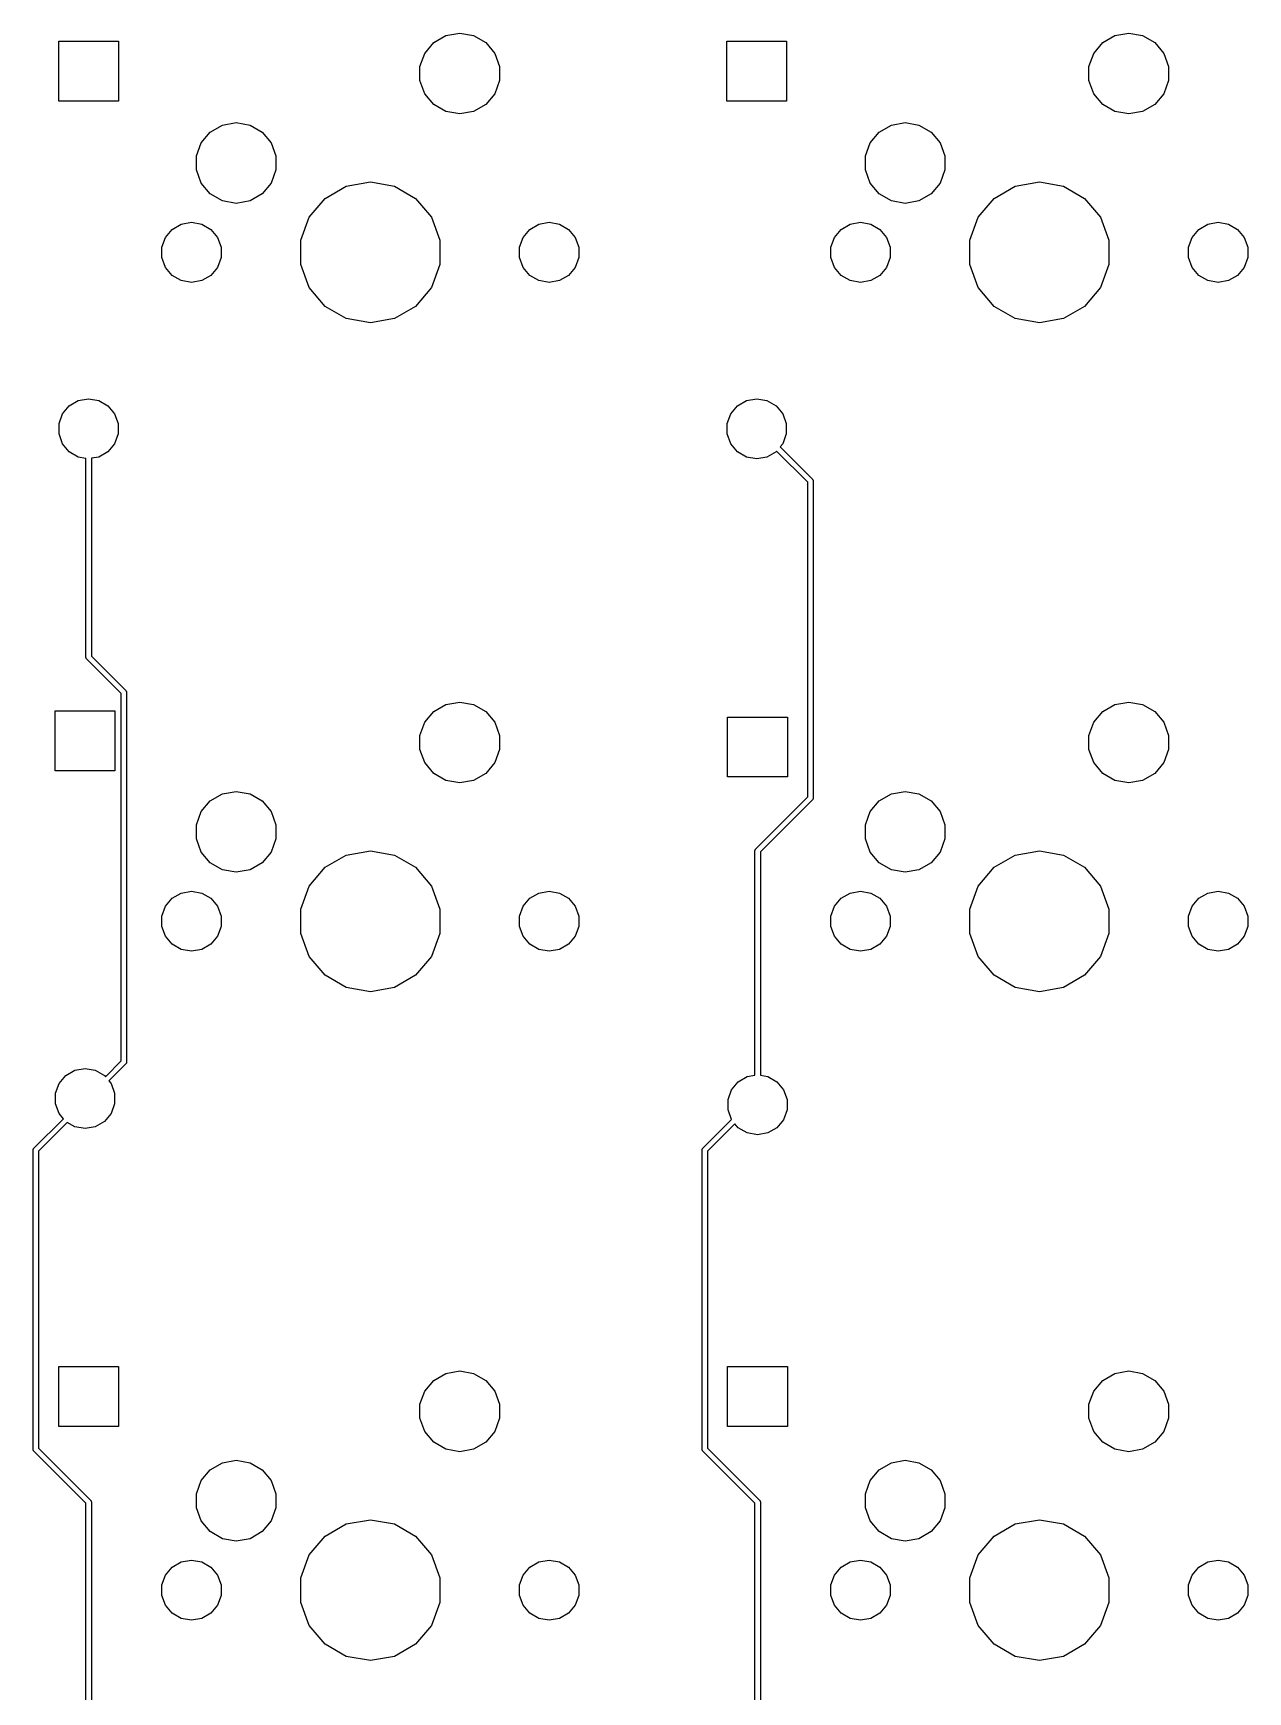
# Model space of a CAD drawing. Extents: x 16 to 275, y -108 to -11.
# Drawn here: x 240.42 to 274.92, y -62.89 to -15.77 of the extents above; entities that cross this region are included whole.
import ezdxf

# ---------------------------------------------------------------- set-up
doc = ezdxf.new("R2010")
doc.units = 0
doc.header["$MEASUREMENT"] = 0
doc.layers.add('BLACK', color=7, linetype='CONTINUOUS')

msp = doc.modelspace()

# ---------------------------------------------------------------- linework, layer by layer
at = {"layer": 'Black'}
for p, q in [((241.148, -17.7002), (241.148, -16.0009)), ((241.148, -16.0009), (242.847, -16.0009)), ((242.847, -16.0009), (242.847, -17.7002)), ((251.802, -16.0411), (252.148, -15.8418)), ((252.148, -15.8418), (252.54, -15.7726)), ((252.54, -15.7726), (252.932, -15.8418)), ((252.932, -15.8418), (253.278, -16.0411)), ((260.123, -17.7002), (260.123, -16.0009)), ((260.123, -16.0009), (261.822, -16.0009)), ((261.822, -16.0009), (261.822, -17.7002)), ((270.802, -16.0411), (271.148, -15.8418)), ((271.148, -15.8418), (271.54, -15.7726)), ((271.54, -15.7726), (271.932, -15.8418)), ((271.932, -15.8418), (272.278, -16.0411)), ((251.41, -16.7208), (251.546, -16.3463)), ((251.546, -16.3463), (251.802, -16.0411)), ((253.278, -16.0411), (253.534, -16.3463)), ((253.534, -16.3463), (253.67, -16.7208)), ((270.41, -16.7208), (270.546, -16.3463)), ((270.546, -16.3463), (270.802, -16.0411)), ((272.278, -16.0411), (272.534, -16.3463)), ((272.534, -16.3463), (272.67, -16.7208)), ((251.41, -17.1192), (251.41, -16.7208)), ((253.67, -16.7208), (253.67, -17.1192)), ((270.41, -17.1192), (270.41, -16.7208)), ((272.67, -16.7208), (272.67, -17.1192)), ((251.546, -17.4937), (251.41, -17.1192)), ((253.67, -17.1192), (253.534, -17.4937)), ((270.546, -17.4937), (270.41, -17.1192)), ((272.67, -17.1192), (272.534, -17.4937)), ((242.847, -17.7002), (241.148, -17.7002)), ((251.802, -17.7989), (251.546, -17.4937)), ((252.148, -17.9982), (251.802, -17.7989)), ((253.278, -17.7989), (252.932, -17.9982)), ((253.534, -17.4937), (253.278, -17.7989)), ((261.822, -17.7002), (260.123, -17.7002)), ((270.802, -17.7989), (270.546, -17.4937)), ((271.148, -17.9982), (270.802, -17.7989)), ((272.278, -17.7989), (271.932, -17.9982)), ((272.534, -17.4937), (272.278, -17.7989)), ((245.798, -18.3818), (246.19, -18.3126)), ((246.19, -18.3126), (246.582, -18.3818)), ((252.54, -18.0674), (252.148, -17.9982)), ((252.932, -17.9982), (252.54, -18.0674)), ((264.798, -18.3818), (265.19, -18.3126)), ((265.19, -18.3126), (265.582, -18.3818)), ((271.54, -18.0674), (271.148, -17.9982)), ((271.932, -17.9982), (271.54, -18.0674)), ((245.196, -18.8863), (245.452, -18.5811)), ((245.452, -18.5811), (245.798, -18.3818)), ((246.582, -18.3818), (246.928, -18.5811)), ((246.928, -18.5811), (247.184, -18.8863)), ((264.196, -18.8863), (264.452, -18.5811)), ((264.452, -18.5811), (264.798, -18.3818)), ((265.582, -18.3818), (265.928, -18.5811)), ((265.928, -18.5811), (266.184, -18.8863)), ((245.06, -19.2608), (245.196, -18.8863)), ((245.06, -19.6592), (245.06, -19.2608)), ((247.184, -18.8863), (247.32, -19.2608)), ((247.32, -19.2608), (247.32, -19.6592)), ((264.06, -19.2608), (264.196, -18.8863)), ((264.06, -19.6592), (264.06, -19.2608)), ((266.184, -18.8863), (266.32, -19.2608)), ((266.32, -19.2608), (266.32, -19.6592)), ((245.196, -20.0337), (245.06, -19.6592)), ((247.32, -19.6592), (247.184, -20.0337)), ((264.196, -20.0337), (264.06, -19.6592)), ((266.32, -19.6592), (266.184, -20.0337)), ((245.452, -20.3389), (245.196, -20.0337)), ((247.184, -20.0337), (246.928, -20.3389)), ((248.713, -20.4667), (249.315, -20.1192)), ((249.315, -20.1192), (250, -19.9985)), ((250, -19.9985), (250.685, -20.1192)), ((250.685, -20.1192), (251.287, -20.4667)), ((264.452, -20.3389), (264.196, -20.0337)), ((266.184, -20.0337), (265.928, -20.3389)), ((267.713, -20.4667), (268.315, -20.1192)), ((268.315, -20.1192), (269, -19.9985)), ((269, -19.9985), (269.685, -20.1192)), ((269.685, -20.1192), (270.287, -20.4667)), ((245.798, -20.5382), (245.452, -20.3389)), ((246.19, -20.6074), (245.798, -20.5382)), ((246.582, -20.5382), (246.19, -20.6074)), ((246.928, -20.3389), (246.582, -20.5382)), ((248.267, -20.9992), (248.713, -20.4667)), ((251.287, -20.4667), (251.733, -20.9992)), ((264.798, -20.5382), (264.452, -20.3389)), ((265.19, -20.6074), (264.798, -20.5382)), ((265.582, -20.5382), (265.19, -20.6074)), ((265.928, -20.3389), (265.582, -20.5382)), ((267.267, -20.9992), (267.713, -20.4667)), ((270.287, -20.4667), (270.733, -20.9992)), ((244.371, -21.3457), (244.628, -21.1974)), ((244.628, -21.1974), (244.92, -21.1458)), ((244.92, -21.1458), (245.212, -21.1974)), ((245.212, -21.1974), (245.469, -21.3457)), ((248.029, -21.6524), (248.267, -20.9992)), ((251.733, -20.9992), (251.971, -21.6524)), ((254.531, -21.3457), (254.788, -21.1974)), ((254.788, -21.1974), (255.08, -21.1458)), ((255.08, -21.1458), (255.372, -21.1974)), ((255.372, -21.1974), (255.629, -21.3457)), ((263.371, -21.3457), (263.628, -21.1974)), ((263.628, -21.1974), (263.92, -21.1458)), ((263.92, -21.1458), (264.212, -21.1974)), ((264.212, -21.1974), (264.469, -21.3457)), ((267.029, -21.6524), (267.267, -20.9992)), ((270.733, -20.9992), (270.971, -21.6524)), ((273.531, -21.3457), (273.788, -21.1974)), ((273.788, -21.1974), (274.08, -21.1458)), ((274.08, -21.1458), (274.372, -21.1974)), ((274.372, -21.1974), (274.629, -21.3457)), ((244.079, -21.8517), (244.18, -21.5729)), ((244.18, -21.5729), (244.371, -21.3457)), ((245.469, -21.3457), (245.66, -21.5729)), ((245.66, -21.5729), (245.761, -21.8517)), ((248.029, -22.3476), (248.029, -21.6524)), ((251.971, -21.6524), (251.971, -22.3476)), ((254.239, -21.8517), (254.34, -21.5729)), ((254.34, -21.5729), (254.531, -21.3457)), ((255.629, -21.3457), (255.82, -21.5729)), ((255.82, -21.5729), (255.921, -21.8517)), ((263.079, -21.8517), (263.18, -21.5729)), ((263.18, -21.5729), (263.371, -21.3457)), ((264.469, -21.3457), (264.66, -21.5729)), ((264.66, -21.5729), (264.761, -21.8517)), ((267.029, -22.3476), (267.029, -21.6524)), ((270.971, -21.6524), (270.971, -22.3476)), ((273.239, -21.8517), (273.34, -21.5729)), ((273.34, -21.5729), (273.531, -21.3457)), ((274.629, -21.3457), (274.82, -21.5729)), ((274.82, -21.5729), (274.921, -21.8517)), ((244.079, -22.1483), (244.079, -21.8517)), ((245.761, -21.8517), (245.761, -22.1483)), ((254.239, -22.1483), (254.239, -21.8517)), ((255.921, -21.8517), (255.921, -22.1483)), ((263.079, -22.1483), (263.079, -21.8517)), ((264.761, -21.8517), (264.761, -22.1483)), ((273.239, -22.1483), (273.239, -21.8517)), ((274.921, -21.8517), (274.921, -22.1483)), ((244.18, -22.4271), (244.079, -22.1483)), ((244.371, -22.6543), (244.18, -22.4271)), ((245.66, -22.4271), (245.469, -22.6543)), ((245.761, -22.1483), (245.66, -22.4271)), ((248.267, -23.0008), (248.029, -22.3476)), ((251.971, -22.3476), (251.733, -23.0008)), ((254.34, -22.4271), (254.239, -22.1483)), ((254.531, -22.6543), (254.34, -22.4271)), ((255.82, -22.4271), (255.629, -22.6543)), ((255.921, -22.1483), (255.82, -22.4271)), ((263.18, -22.4271), (263.079, -22.1483)), ((263.371, -22.6543), (263.18, -22.4271)), ((264.66, -22.4271), (264.469, -22.6543)), ((264.761, -22.1483), (264.66, -22.4271)), ((267.267, -23.0008), (267.029, -22.3476)), ((270.971, -22.3476), (270.733, -23.0008)), ((273.34, -22.4271), (273.239, -22.1483)), ((273.531, -22.6543), (273.34, -22.4271)), ((274.82, -22.4271), (274.629, -22.6543)), ((274.921, -22.1483), (274.82, -22.4271)), ((244.628, -22.8026), (244.371, -22.6543)), ((244.92, -22.8542), (244.628, -22.8026)), ((245.212, -22.8026), (244.92, -22.8542)), ((245.469, -22.6543), (245.212, -22.8026)), ((248.713, -23.5332), (248.267, -23.0008)), ((251.733, -23.0008), (251.287, -23.5332)), ((254.788, -22.8026), (254.531, -22.6543)), ((255.08, -22.8542), (254.788, -22.8026)), ((255.372, -22.8026), (255.08, -22.8542)), ((255.629, -22.6543), (255.372, -22.8026)), ((263.628, -22.8026), (263.371, -22.6543)), ((263.92, -22.8542), (263.628, -22.8026)), ((264.212, -22.8026), (263.92, -22.8542)), ((264.469, -22.6543), (264.212, -22.8026)), ((267.713, -23.5332), (267.267, -23.0008)), ((270.733, -23.0008), (270.287, -23.5332)), ((273.788, -22.8026), (273.531, -22.6543)), ((274.08, -22.8542), (273.788, -22.8026)), ((274.372, -22.8026), (274.08, -22.8542)), ((274.629, -22.6543), (274.372, -22.8026)), ((249.315, -23.8808), (248.713, -23.5332)), ((251.287, -23.5332), (250.685, -23.8808)), ((268.315, -23.8808), (267.713, -23.5332)), ((270.287, -23.5332), (269.685, -23.8808)), ((250, -24.0015), (249.315, -23.8808)), ((250.685, -23.8808), (250, -24.0015)), ((269, -24.0015), (268.315, -23.8808)), ((269.685, -23.8808), (269, -24.0015)), ((241.259, -26.5841), (241.449, -26.3572)), ((241.449, -26.3572), (241.706, -26.2091)), ((241.706, -26.2091), (241.997, -26.1576)), ((241.997, -26.1576), (242.289, -26.2091)), ((242.289, -26.2091), (242.546, -26.3572)), ((242.546, -26.3572), (242.736, -26.5841)), ((260.234, -26.5841), (260.424, -26.3572)), ((260.424, -26.3572), (260.681, -26.2091)), ((260.681, -26.2091), (260.972, -26.1576)), ((260.972, -26.1576), (261.264, -26.2091)), ((261.264, -26.2091), (261.521, -26.3572)), ((261.521, -26.3572), (261.711, -26.5841)), ((241.158, -26.8624), (241.259, -26.5841)), ((242.736, -26.5841), (242.837, -26.8624)), ((260.133, -26.8624), (260.234, -26.5841)), ((261.711, -26.5841), (261.812, -26.8624)), ((241.158, -27.1586), (241.158, -26.8624)), ((241.259, -27.437), (241.158, -27.1586)), ((242.837, -27.1586), (242.736, -27.437)), ((242.837, -26.8624), (242.837, -27.1586)), ((260.133, -27.1586), (260.133, -26.8624)), ((260.234, -27.437), (260.133, -27.1586)), ((261.812, -27.1586), (261.711, -27.437)), ((261.812, -26.8624), (261.812, -27.1586)), ((241.449, -27.6639), (241.259, -27.437)), ((241.706, -27.812), (241.449, -27.6639)), ((242.546, -27.6639), (242.289, -27.812)), ((242.736, -27.437), (242.546, -27.6639)), ((260.424, -27.6639), (260.234, -27.437)), ((260.681, -27.812), (260.424, -27.6639)), ((261.521, -27.6639), (261.264, -27.812)), ((261.537, -27.6446), (261.521, -27.6639)), ((262.424, -28.5316), (261.537, -27.6446)), ((261.711, -27.437), (261.635, -27.5274)), ((261.635, -27.5274), (262.554, -28.4461)), ((241.924, -27.8504), (241.706, -27.812)), ((241.924, -33.5), (241.924, -27.8504)), ((242.289, -27.812), (242.076, -27.8495)), ((242.076, -27.8495), (242.076, -33.4684)), ((260.972, -27.8634), (260.681, -27.812)), ((261.264, -27.812), (260.972, -27.8634)), ((262.424, -37.4684), (262.424, -28.5316)), ((262.554, -28.4461), (262.556, -28.4489)), ((262.556, -28.4489), (262.558, -28.451)), ((262.558, -28.451), (262.563, -28.4596)), ((262.563, -28.4596), (262.569, -28.4678)), ((262.569, -28.4678), (262.57, -28.471)), ((262.57, -28.471), (262.572, -28.4739)), ((262.572, -28.4739), (262.573, -28.4837)), ((262.573, -28.4837), (262.576, -28.4934)), ((262.576, -28.4934), (262.576, -28.4967)), ((262.576, -28.4967), (262.576, -28.5)), ((262.576, -28.5), (262.576, -37.5)), ((241.924, -33.5033), (241.924, -33.5)), ((241.924, -33.5066), (241.924, -33.5033)), ((241.927, -33.5163), (241.924, -33.5066)), ((241.928, -33.5261), (241.927, -33.5163)), ((241.93, -33.529), (241.928, -33.5261)), ((241.931, -33.5322), (241.93, -33.529)), ((241.937, -33.5404), (241.931, -33.5322)), ((241.942, -33.549), (241.937, -33.5404)), ((241.944, -33.5511), (241.942, -33.549)), ((241.946, -33.5539), (241.944, -33.5511)), ((242.924, -34.5316), (241.946, -33.5539)), ((242.076, -33.4684), (243.054, -34.4461)), ((242.924, -44.9684), (242.924, -34.5316)), ((243.054, -34.4461), (243.056, -34.4489)), ((243.056, -34.4489), (243.058, -34.451)), ((243.058, -34.451), (243.063, -34.4596)), ((243.063, -34.4596), (243.069, -34.4678)), ((243.069, -34.4678), (243.07, -34.471)), ((243.07, -34.471), (243.072, -34.4739)), ((243.072, -34.4739), (243.073, -34.4837)), ((243.073, -34.4837), (243.076, -34.4934)), ((243.076, -34.4934), (243.076, -34.4967)), ((243.076, -34.4967), (243.076, -34.5)), ((243.076, -34.5), (243.076, -45)), ((251.802, -35.0411), (252.148, -34.8418)), ((252.148, -34.8418), (252.54, -34.7726)), ((252.54, -34.7726), (252.932, -34.8418)), ((252.932, -34.8418), (253.278, -35.0411)), ((270.802, -35.0411), (271.148, -34.8418)), ((271.148, -34.8418), (271.54, -34.7726)), ((271.54, -34.7726), (271.932, -34.8418)), ((271.932, -34.8418), (272.278, -35.0411)), ((241.048, -36.7251), (241.048, -35.0259)), ((241.048, -35.0259), (242.747, -35.0259)), ((242.747, -35.0259), (242.747, -36.7251)), ((251.546, -35.3463), (251.802, -35.0411)), ((253.278, -35.0411), (253.534, -35.3463)), ((260.148, -36.9001), (260.148, -35.2009)), ((260.148, -35.2009), (261.847, -35.2009)), ((261.847, -35.2009), (261.847, -36.9001)), ((270.546, -35.3463), (270.802, -35.0411)), ((272.278, -35.0411), (272.534, -35.3463)), ((251.41, -35.7208), (251.546, -35.3463)), ((251.41, -36.1192), (251.41, -35.7208)), ((253.534, -35.3463), (253.67, -35.7208)), ((253.67, -35.7208), (253.67, -36.1192)), ((270.41, -35.7208), (270.546, -35.3463)), ((270.41, -36.1192), (270.41, -35.7208)), ((272.534, -35.3463), (272.67, -35.7208)), ((272.67, -35.7208), (272.67, -36.1192)), ((251.546, -36.4937), (251.41, -36.1192)), ((253.67, -36.1192), (253.534, -36.4937)), ((270.546, -36.4937), (270.41, -36.1192)), ((272.67, -36.1192), (272.534, -36.4937)), ((242.747, -36.7251), (241.048, -36.7251)), ((251.802, -36.7989), (251.546, -36.4937)), ((253.534, -36.4937), (253.278, -36.7989)), ((270.802, -36.7989), (270.546, -36.4937)), ((272.534, -36.4937), (272.278, -36.7989)), ((252.148, -36.9982), (251.802, -36.7989)), ((252.54, -37.0674), (252.148, -36.9982)), ((252.932, -36.9982), (252.54, -37.0674)), ((253.278, -36.7989), (252.932, -36.9982)), ((261.847, -36.9001), (260.148, -36.9001)), ((271.148, -36.9982), (270.802, -36.7989)), ((271.54, -37.0674), (271.148, -36.9982)), ((271.932, -36.9982), (271.54, -37.0674)), ((272.278, -36.7989), (271.932, -36.9982)), ((245.196, -37.8863), (245.452, -37.5811)), ((245.452, -37.5811), (245.798, -37.3818)), ((245.798, -37.3818), (246.19, -37.3126)), ((246.19, -37.3126), (246.582, -37.3818)), ((246.582, -37.3818), (246.928, -37.5811)), ((246.928, -37.5811), (247.184, -37.8863)), ((260.946, -38.9461), (262.424, -37.4684)), ((262.554, -37.5539), (261.076, -39.0316)), ((262.556, -37.5511), (262.554, -37.5539)), ((262.558, -37.549), (262.556, -37.5511)), ((262.563, -37.5404), (262.558, -37.549)), ((262.569, -37.5322), (262.563, -37.5404)), ((262.57, -37.529), (262.569, -37.5322)), ((262.572, -37.5261), (262.57, -37.529)), ((262.573, -37.5163), (262.572, -37.5261)), ((262.576, -37.5066), (262.573, -37.5163)), ((262.576, -37.5), (262.576, -37.5033)), ((262.576, -37.5033), (262.576, -37.5066)), ((264.196, -37.8863), (264.452, -37.5811)), ((264.452, -37.5811), (264.798, -37.3818)), ((264.798, -37.3818), (265.19, -37.3126)), ((265.19, -37.3126), (265.582, -37.3818)), ((265.582, -37.3818), (265.928, -37.5811)), ((265.928, -37.5811), (266.184, -37.8863)), ((245.06, -38.2608), (245.196, -37.8863)), ((247.184, -37.8863), (247.32, -38.2608)), ((264.06, -38.2608), (264.196, -37.8863)), ((266.184, -37.8863), (266.32, -38.2608)), ((245.06, -38.6592), (245.06, -38.2608)), ((247.32, -38.2608), (247.32, -38.6592)), ((264.06, -38.6592), (264.06, -38.2608)), ((266.32, -38.2608), (266.32, -38.6592)), ((245.196, -39.0337), (245.06, -38.6592)), ((245.452, -39.3389), (245.196, -39.0337)), ((247.184, -39.0337), (246.928, -39.3389)), ((247.32, -38.6592), (247.184, -39.0337)), ((249.315, -39.1192), (250, -38.9985)), ((250, -38.9985), (250.685, -39.1192)), ((260.924, -38.9934), (260.927, -38.9837)), ((260.924, -38.9967), (260.924, -38.9934)), ((260.924, -39), (260.924, -38.9967)), ((260.924, -45.3706), (260.924, -39)), ((260.927, -38.9837), (260.928, -38.9739)), ((260.928, -38.9739), (260.93, -38.971)), ((260.93, -38.971), (260.931, -38.9678)), ((260.931, -38.9678), (260.937, -38.9596)), ((260.937, -38.9596), (260.942, -38.951)), ((260.942, -38.951), (260.944, -38.9489)), ((260.944, -38.9489), (260.946, -38.9461)), ((261.076, -39.0316), (261.076, -45.3715)), ((264.196, -39.0337), (264.06, -38.6592)), ((264.452, -39.3389), (264.196, -39.0337)), ((266.184, -39.0337), (265.928, -39.3389)), ((266.32, -38.6592), (266.184, -39.0337)), ((268.315, -39.1192), (269, -38.9985)), ((269, -38.9985), (269.685, -39.1192)), ((245.798, -39.5382), (245.452, -39.3389)), ((246.19, -39.6074), (245.798, -39.5382)), ((246.582, -39.5382), (246.19, -39.6074)), ((246.928, -39.3389), (246.582, -39.5382)), ((248.267, -39.9992), (248.713, -39.4667)), ((248.713, -39.4667), (249.315, -39.1192)), ((250.685, -39.1192), (251.287, -39.4667)), ((251.287, -39.4667), (251.733, -39.9992)), ((264.798, -39.5382), (264.452, -39.3389)), ((265.19, -39.6074), (264.798, -39.5382)), ((265.582, -39.5382), (265.19, -39.6074)), ((265.928, -39.3389), (265.582, -39.5382)), ((267.267, -39.9992), (267.713, -39.4667)), ((267.713, -39.4667), (268.315, -39.1192)), ((269.685, -39.1192), (270.287, -39.4667)), ((270.287, -39.4667), (270.733, -39.9992)), ((248.029, -40.6524), (248.267, -39.9992)), ((251.733, -39.9992), (251.971, -40.6524)), ((267.029, -40.6524), (267.267, -39.9992)), ((270.733, -39.9992), (270.971, -40.6524)), ((244.18, -40.5729), (244.371, -40.3457)), ((244.371, -40.3457), (244.628, -40.1974)), ((244.628, -40.1974), (244.92, -40.1458)), ((244.92, -40.1458), (245.212, -40.1974)), ((245.212, -40.1974), (245.469, -40.3457)), ((245.469, -40.3457), (245.66, -40.5729)), ((254.34, -40.5729), (254.531, -40.3457)), ((254.531, -40.3457), (254.788, -40.1974)), ((254.788, -40.1974), (255.08, -40.1458)), ((255.08, -40.1458), (255.372, -40.1974)), ((255.372, -40.1974), (255.629, -40.3457)), ((255.629, -40.3457), (255.82, -40.5729)), ((263.18, -40.5729), (263.371, -40.3457)), ((263.371, -40.3457), (263.628, -40.1974)), ((263.628, -40.1974), (263.92, -40.1458)), ((263.92, -40.1458), (264.212, -40.1974)), ((264.212, -40.1974), (264.469, -40.3457)), ((264.469, -40.3457), (264.66, -40.5729)), ((273.34, -40.5729), (273.531, -40.3457)), ((273.531, -40.3457), (273.788, -40.1974)), ((273.788, -40.1974), (274.08, -40.1458)), ((274.08, -40.1458), (274.372, -40.1974)), ((274.372, -40.1974), (274.629, -40.3457)), ((274.629, -40.3457), (274.82, -40.5729)), ((244.079, -40.8517), (244.18, -40.5729)), ((244.079, -41.1483), (244.079, -40.8517)), ((245.66, -40.5729), (245.761, -40.8517)), ((245.761, -40.8517), (245.761, -41.1483)), ((248.029, -41.3476), (248.029, -40.6524)), ((251.971, -40.6524), (251.971, -41.3476)), ((254.239, -40.8517), (254.34, -40.5729)), ((254.239, -41.1483), (254.239, -40.8517)), ((255.82, -40.5729), (255.921, -40.8517)), ((255.921, -40.8517), (255.921, -41.1483)), ((263.079, -40.8517), (263.18, -40.5729)), ((263.079, -41.1483), (263.079, -40.8517)), ((264.66, -40.5729), (264.761, -40.8517)), ((264.761, -40.8517), (264.761, -41.1483)), ((267.029, -41.3476), (267.029, -40.6524)), ((270.971, -40.6524), (270.971, -41.3476)), ((273.239, -40.8517), (273.34, -40.5729)), ((273.239, -41.1483), (273.239, -40.8517)), ((274.82, -40.5729), (274.921, -40.8517)), ((274.921, -40.8517), (274.921, -41.1483)), ((244.18, -41.4271), (244.079, -41.1483)), ((244.371, -41.6543), (244.18, -41.4271)), ((245.66, -41.4271), (245.469, -41.6543)), ((245.761, -41.1483), (245.66, -41.4271)), ((248.267, -42.0008), (248.029, -41.3476)), ((251.971, -41.3476), (251.733, -42.0008)), ((254.34, -41.4271), (254.239, -41.1483)), ((254.531, -41.6543), (254.34, -41.4271)), ((255.82, -41.4271), (255.629, -41.6543)), ((255.921, -41.1483), (255.82, -41.4271)), ((263.18, -41.4271), (263.079, -41.1483)), ((263.371, -41.6543), (263.18, -41.4271)), ((264.66, -41.4271), (264.469, -41.6543)), ((264.761, -41.1483), (264.66, -41.4271)), ((267.267, -42.0008), (267.029, -41.3476)), ((270.971, -41.3476), (270.733, -42.0008)), ((273.34, -41.4271), (273.239, -41.1483)), ((273.531, -41.6543), (273.34, -41.4271)), ((274.82, -41.4271), (274.629, -41.6543)), ((274.921, -41.1483), (274.82, -41.4271)), ((244.628, -41.8026), (244.371, -41.6543)), ((244.92, -41.8541), (244.628, -41.8026)), ((245.212, -41.8026), (244.92, -41.8541)), ((245.469, -41.6543), (245.212, -41.8026)), ((254.788, -41.8026), (254.531, -41.6543)), ((255.08, -41.8541), (254.788, -41.8026)), ((255.372, -41.8026), (255.08, -41.8541)), ((255.629, -41.6543), (255.372, -41.8026)), ((263.628, -41.8026), (263.371, -41.6543)), ((263.92, -41.8541), (263.628, -41.8026)), ((264.212, -41.8026), (263.92, -41.8541)), ((264.469, -41.6543), (264.212, -41.8026)), ((273.788, -41.8026), (273.531, -41.6543)), ((274.08, -41.8541), (273.788, -41.8026)), ((274.372, -41.8026), (274.08, -41.8541)), ((274.629, -41.6543), (274.372, -41.8026)), ((248.713, -42.5332), (248.267, -42.0008)), ((251.733, -42.0008), (251.287, -42.5332)), ((267.713, -42.5332), (267.267, -42.0008)), ((270.733, -42.0008), (270.287, -42.5332)), ((249.315, -42.8808), (248.713, -42.5332)), ((251.287, -42.5332), (250.685, -42.8808)), ((268.315, -42.8808), (267.713, -42.5332)), ((270.287, -42.5332), (269.685, -42.8808)), ((250, -43.0015), (249.315, -42.8808)), ((250.685, -42.8808), (250, -43.0015)), ((269, -43.0015), (268.315, -42.8808)), ((269.685, -42.8808), (269, -43.0015)), ((241.606, -45.2341), (241.897, -45.1826)), ((241.897, -45.1826), (242.189, -45.2341)), ((242.475, -45.4172), (242.924, -44.9684)), ((243.054, -45.0539), (242.573, -45.5344)), ((243.056, -45.0511), (243.054, -45.0539)), ((243.058, -45.049), (243.056, -45.0511)), ((243.063, -45.0404), (243.058, -45.049)), ((243.069, -45.0322), (243.063, -45.0404)), ((243.07, -45.029), (243.069, -45.0322)), ((243.072, -45.0261), (243.07, -45.029)), ((243.073, -45.0163), (243.072, -45.0261)), ((243.076, -45.0066), (243.073, -45.0163)), ((243.076, -45), (243.076, -45.0033)), ((243.076, -45.0033), (243.076, -45.0066)), ((241.058, -45.8874), (241.159, -45.6091)), ((241.159, -45.6091), (241.349, -45.3822)), ((241.349, -45.3822), (241.606, -45.2341)), ((242.189, -45.2341), (242.446, -45.3822)), ((242.446, -45.3822), (242.475, -45.4172)), ((242.573, -45.5344), (242.636, -45.6091)), ((242.636, -45.6091), (242.737, -45.8874)), ((260.259, -45.7841), (260.449, -45.5572)), ((260.449, -45.5572), (260.706, -45.4091)), ((260.706, -45.4091), (260.924, -45.3706)), ((261.076, -45.3715), (261.289, -45.4091)), ((261.289, -45.4091), (261.546, -45.5572)), ((261.546, -45.5572), (261.736, -45.7841)), ((241.058, -46.1836), (241.058, -45.8874)), ((242.737, -45.8874), (242.737, -46.1836)), ((260.158, -46.0624), (260.259, -45.7841)), ((260.158, -46.3586), (260.158, -46.0624)), ((261.736, -45.7841), (261.837, -46.0624)), ((261.837, -46.0624), (261.837, -46.3586)), ((240.446, -47.4461), (241.283, -46.6095)), ((241.159, -46.462), (241.058, -46.1836)), ((241.283, -46.6095), (241.159, -46.462)), ((242.636, -46.462), (242.446, -46.6889)), ((242.737, -46.1836), (242.636, -46.462)), ((259.446, -47.4461), (260.258, -46.6343)), ((260.258, -46.6343), (260.158, -46.3586)), ((261.736, -46.637), (261.546, -46.8639)), ((261.837, -46.3586), (261.736, -46.637)), ((241.393, -46.7144), (240.576, -47.5316)), ((241.606, -46.837), (241.393, -46.7144)), ((241.897, -46.8884), (241.606, -46.837)), ((242.189, -46.837), (241.897, -46.8884)), ((242.446, -46.6889), (242.189, -46.837)), ((260.356, -46.7522), (259.576, -47.5316)), ((260.449, -46.8639), (260.356, -46.7522)), ((260.706, -47.012), (260.449, -46.8639)), ((260.997, -47.0634), (260.706, -47.012)), ((261.289, -47.012), (260.997, -47.0634)), ((261.546, -46.8639), (261.289, -47.012)), ((240.424, -47.4934), (240.427, -47.4837)), ((240.424, -47.4967), (240.424, -47.4934)), ((240.424, -47.5), (240.424, -47.4967)), ((240.424, -56), (240.424, -47.5)), ((240.427, -47.4837), (240.428, -47.4739)), ((240.428, -47.4739), (240.43, -47.471)), ((240.43, -47.471), (240.431, -47.4678)), ((240.431, -47.4678), (240.437, -47.4596)), ((240.437, -47.4596), (240.442, -47.451)), ((240.442, -47.451), (240.444, -47.4489)), ((240.444, -47.4489), (240.446, -47.4461)), ((240.576, -47.5316), (240.576, -55.9684)), ((259.424, -47.4934), (259.427, -47.4837)), ((259.424, -47.4967), (259.424, -47.4934)), ((259.424, -47.5), (259.424, -47.4967)), ((259.424, -56), (259.424, -47.5)), ((259.427, -47.4837), (259.428, -47.4739)), ((259.428, -47.4739), (259.43, -47.471)), ((259.43, -47.471), (259.431, -47.4678)), ((259.431, -47.4678), (259.437, -47.4596)), ((259.437, -47.4596), (259.442, -47.451)), ((259.442, -47.451), (259.444, -47.4489)), ((259.444, -47.4489), (259.446, -47.4461)), ((259.576, -47.5316), (259.576, -55.9684)), ((241.148, -55.3501), (241.148, -53.6509)), ((241.148, -53.6509), (242.847, -53.6509)), ((242.847, -53.6509), (242.847, -55.3501)), ((260.148, -55.3501), (260.148, -53.6509)), ((260.148, -53.6509), (261.847, -53.6509)), ((261.847, -53.6509), (261.847, -55.3501)), ((251.546, -54.3463), (251.802, -54.0411)), ((251.802, -54.0411), (252.148, -53.8418)), ((252.148, -53.8418), (252.54, -53.7726)), ((252.54, -53.7726), (252.932, -53.8418)), ((252.932, -53.8418), (253.278, -54.0411)), ((253.278, -54.0411), (253.534, -54.3463)), ((270.546, -54.3463), (270.802, -54.0411)), ((270.802, -54.0411), (271.148, -53.8418)), ((271.148, -53.8418), (271.54, -53.7726)), ((271.54, -53.7726), (271.932, -53.8418)), ((271.932, -53.8418), (272.278, -54.0411)), ((272.278, -54.0411), (272.534, -54.3463)), ((251.41, -54.7208), (251.546, -54.3463)), ((253.534, -54.3463), (253.67, -54.7208)), ((270.41, -54.7208), (270.546, -54.3463)), ((272.534, -54.3463), (272.67, -54.7208)), ((251.41, -55.1192), (251.41, -54.7208)), ((251.546, -55.4937), (251.41, -55.1192)), ((253.67, -55.1192), (253.534, -55.4937)), ((253.67, -54.7208), (253.67, -55.1192)), ((270.41, -55.1192), (270.41, -54.7208)), ((270.546, -55.4937), (270.41, -55.1192)), ((272.67, -55.1192), (272.534, -55.4937)), ((272.67, -54.7208), (272.67, -55.1192)), ((242.847, -55.3501), (241.148, -55.3501)), ((251.802, -55.7989), (251.546, -55.4937)), ((253.534, -55.4937), (253.278, -55.7989)), ((261.847, -55.3501), (260.148, -55.3501)), ((270.802, -55.7989), (270.546, -55.4937)), ((272.534, -55.4937), (272.278, -55.7989)), ((240.424, -56.0033), (240.424, -56)), ((240.424, -56.0066), (240.424, -56.0033)), ((240.427, -56.0163), (240.424, -56.0066)), ((240.428, -56.0261), (240.427, -56.0163)), ((240.43, -56.029), (240.428, -56.0261)), ((240.431, -56.0322), (240.43, -56.029)), ((240.437, -56.0404), (240.431, -56.0322)), ((240.442, -56.049), (240.437, -56.0404)), ((240.444, -56.0511), (240.442, -56.049)), ((240.446, -56.0539), (240.444, -56.0511)), ((241.924, -57.5316), (240.446, -56.0539)), ((240.576, -55.9684), (242.054, -57.4461)), ((252.148, -55.9982), (251.802, -55.7989)), ((252.54, -56.0674), (252.148, -55.9982)), ((252.932, -55.9982), (252.54, -56.0674)), ((253.278, -55.7989), (252.932, -55.9982)), ((259.424, -56.0033), (259.424, -56)), ((259.424, -56.0066), (259.424, -56.0033)), ((259.427, -56.0163), (259.424, -56.0066)), ((259.428, -56.0261), (259.427, -56.0163)), ((259.43, -56.029), (259.428, -56.0261)), ((259.431, -56.0322), (259.43, -56.029)), ((259.437, -56.0404), (259.431, -56.0322)), ((259.442, -56.049), (259.437, -56.0404)), ((259.444, -56.0511), (259.442, -56.049)), ((259.446, -56.0539), (259.444, -56.0511)), ((260.924, -57.5316), (259.446, -56.0539)), ((259.576, -55.9684), (261.054, -57.4461)), ((271.148, -55.9982), (270.802, -55.7989)), ((271.54, -56.0674), (271.148, -55.9982)), ((271.932, -55.9982), (271.54, -56.0674)), ((272.278, -55.7989), (271.932, -55.9982)), ((245.452, -56.5811), (245.798, -56.3818)), ((245.798, -56.3818), (246.19, -56.3126)), ((246.19, -56.3126), (246.582, -56.3818)), ((246.582, -56.3818), (246.928, -56.5811)), ((264.452, -56.5811), (264.798, -56.3818)), ((264.798, -56.3818), (265.19, -56.3126)), ((265.19, -56.3126), (265.582, -56.3818)), ((265.582, -56.3818), (265.928, -56.5811)), ((245.06, -57.2608), (245.196, -56.8863)), ((245.196, -56.8863), (245.452, -56.5811)), ((246.928, -56.5811), (247.184, -56.8863)), ((247.184, -56.8863), (247.32, -57.2608)), ((264.06, -57.2608), (264.196, -56.8863)), ((264.196, -56.8863), (264.452, -56.5811)), ((265.928, -56.5811), (266.184, -56.8863)), ((266.184, -56.8863), (266.32, -57.2608)), ((242.054, -57.4461), (242.056, -57.4489)), ((242.056, -57.4489), (242.058, -57.451)), ((242.058, -57.451), (242.063, -57.4596)), ((242.063, -57.4596), (242.069, -57.4678)), ((242.069, -57.4678), (242.07, -57.471)), ((242.07, -57.471), (242.072, -57.4739)), ((242.072, -57.4739), (242.073, -57.4837)), ((245.06, -57.6592), (245.06, -57.2608)), ((247.32, -57.2608), (247.32, -57.6592)), ((261.054, -57.4461), (261.056, -57.4489)), ((261.056, -57.4489), (261.058, -57.451)), ((261.058, -57.451), (261.063, -57.4596)), ((261.063, -57.4596), (261.069, -57.4678)), ((261.069, -57.4678), (261.07, -57.471)), ((261.07, -57.471), (261.072, -57.4739)), ((261.072, -57.4739), (261.073, -57.4837)), ((264.06, -57.6592), (264.06, -57.2608)), ((266.32, -57.2608), (266.32, -57.6592)), ((241.924, -63.8206), (241.924, -57.5316)), ((242.073, -57.4837), (242.076, -57.4934)), ((242.076, -57.4934), (242.076, -57.4967)), ((242.076, -57.4967), (242.076, -57.5)), ((242.076, -57.5), (242.076, -63.8215)), ((245.196, -58.0337), (245.06, -57.6592)), ((247.32, -57.6592), (247.184, -58.0337)), ((260.924, -63.8206), (260.924, -57.5316)), ((261.073, -57.4837), (261.076, -57.4934)), ((261.076, -57.4934), (261.076, -57.4967)), ((261.076, -57.4967), (261.076, -57.5)), ((261.076, -57.5), (261.076, -63.8215)), ((264.196, -58.0337), (264.06, -57.6592)), ((266.32, -57.6592), (266.184, -58.0337)), ((245.452, -58.3389), (245.196, -58.0337)), ((245.798, -58.5382), (245.452, -58.3389)), ((246.928, -58.3389), (246.582, -58.5382)), ((247.184, -58.0337), (246.928, -58.3389)), ((248.713, -58.4667), (249.315, -58.1192)), ((249.315, -58.1192), (250, -57.9985)), ((250, -57.9985), (250.685, -58.1192)), ((250.685, -58.1192), (251.287, -58.4667)), ((264.452, -58.3389), (264.196, -58.0337)), ((264.798, -58.5382), (264.452, -58.3389)), ((265.928, -58.3389), (265.582, -58.5382)), ((266.184, -58.0337), (265.928, -58.3389)), ((267.713, -58.4667), (268.315, -58.1192)), ((268.315, -58.1192), (269, -57.9985)), ((269, -57.9985), (269.685, -58.1192)), ((269.685, -58.1192), (270.287, -58.4667)), ((246.19, -58.6074), (245.798, -58.5382)), ((246.582, -58.5382), (246.19, -58.6074)), ((248.267, -58.9992), (248.713, -58.4667)), ((251.287, -58.4667), (251.733, -58.9992)), ((265.19, -58.6074), (264.798, -58.5382)), ((265.582, -58.5382), (265.19, -58.6074)), ((267.267, -58.9992), (267.713, -58.4667)), ((270.287, -58.4667), (270.733, -58.9992)), ((244.18, -59.5729), (244.371, -59.3457)), ((244.371, -59.3457), (244.628, -59.1974)), ((244.628, -59.1974), (244.92, -59.1458)), ((244.92, -59.1458), (245.212, -59.1974)), ((245.212, -59.1974), (245.469, -59.3457)), ((245.469, -59.3457), (245.66, -59.5729)), ((248.029, -59.6524), (248.267, -58.9992)), ((251.733, -58.9992), (251.971, -59.6524)), ((254.34, -59.5729), (254.531, -59.3457)), ((254.531, -59.3457), (254.788, -59.1974)), ((254.788, -59.1974), (255.08, -59.1458)), ((255.08, -59.1458), (255.372, -59.1974)), ((255.372, -59.1974), (255.629, -59.3457)), ((255.629, -59.3457), (255.82, -59.5729)), ((263.18, -59.5729), (263.371, -59.3457)), ((263.371, -59.3457), (263.628, -59.1974)), ((263.628, -59.1974), (263.92, -59.1458)), ((263.92, -59.1458), (264.212, -59.1974)), ((264.212, -59.1974), (264.469, -59.3457)), ((264.469, -59.3457), (264.66, -59.5729)), ((267.029, -59.6524), (267.267, -58.9992)), ((270.733, -58.9992), (270.971, -59.6524)), ((273.34, -59.5729), (273.531, -59.3457)), ((273.531, -59.3457), (273.788, -59.1974)), ((273.788, -59.1974), (274.08, -59.1458)), ((274.08, -59.1458), (274.372, -59.1974)), ((274.372, -59.1974), (274.629, -59.3457)), ((274.629, -59.3457), (274.82, -59.5729)), ((244.079, -59.8517), (244.18, -59.5729)), ((245.66, -59.5729), (245.761, -59.8517)), ((248.029, -60.3476), (248.029, -59.6524)), ((251.971, -59.6524), (251.971, -60.3476)), ((254.239, -59.8517), (254.34, -59.5729)), ((255.82, -59.5729), (255.921, -59.8517)), ((263.079, -59.8517), (263.18, -59.5729)), ((264.66, -59.5729), (264.761, -59.8517)), ((267.029, -60.3476), (267.029, -59.6524)), ((270.971, -59.6524), (270.971, -60.3476)), ((273.239, -59.8517), (273.34, -59.5729)), ((274.82, -59.5729), (274.921, -59.8517)), ((244.079, -60.1483), (244.079, -59.8517)), ((244.18, -60.4271), (244.079, -60.1483)), ((245.761, -60.1483), (245.66, -60.4271)), ((245.761, -59.8517), (245.761, -60.1483)), ((254.239, -60.1483), (254.239, -59.8517)), ((254.34, -60.4271), (254.239, -60.1483)), ((255.921, -60.1483), (255.82, -60.4271)), ((255.921, -59.8517), (255.921, -60.1483)), ((263.079, -60.1483), (263.079, -59.8517)), ((263.18, -60.4271), (263.079, -60.1483)), ((264.761, -60.1483), (264.66, -60.4271)), ((264.761, -59.8517), (264.761, -60.1483)), ((273.239, -60.1483), (273.239, -59.8517)), ((273.34, -60.4271), (273.239, -60.1483)), ((274.921, -60.1483), (274.82, -60.4271)), ((274.921, -59.8517), (274.921, -60.1483)), ((244.371, -60.6543), (244.18, -60.4271)), ((244.628, -60.8026), (244.371, -60.6543)), ((245.469, -60.6543), (245.212, -60.8026)), ((245.66, -60.4271), (245.469, -60.6543)), ((248.267, -61.0008), (248.029, -60.3476)), ((251.971, -60.3476), (251.733, -61.0008)), ((254.531, -60.6543), (254.34, -60.4271)), ((254.788, -60.8026), (254.531, -60.6543)), ((255.629, -60.6543), (255.372, -60.8026)), ((255.82, -60.4271), (255.629, -60.6543)), ((263.371, -60.6543), (263.18, -60.4271)), ((263.628, -60.8026), (263.371, -60.6543)), ((264.469, -60.6543), (264.212, -60.8026)), ((264.66, -60.4271), (264.469, -60.6543)), ((267.267, -61.0008), (267.029, -60.3476)), ((270.971, -60.3476), (270.733, -61.0008)), ((273.531, -60.6543), (273.34, -60.4271)), ((273.788, -60.8026), (273.531, -60.6543)), ((274.629, -60.6543), (274.372, -60.8026)), ((274.82, -60.4271), (274.629, -60.6543)), ((244.92, -60.8541), (244.628, -60.8026)), ((245.212, -60.8026), (244.92, -60.8541)), ((248.713, -61.5332), (248.267, -61.0008)), ((251.733, -61.0008), (251.287, -61.5332)), ((255.08, -60.8541), (254.788, -60.8026)), ((255.372, -60.8026), (255.08, -60.8541)), ((263.92, -60.8541), (263.628, -60.8026)), ((264.212, -60.8026), (263.92, -60.8541)), ((267.713, -61.5332), (267.267, -61.0008)), ((270.733, -61.0008), (270.287, -61.5332)), ((274.08, -60.8541), (273.788, -60.8026)), ((274.372, -60.8026), (274.08, -60.8541)), ((249.315, -61.8808), (248.713, -61.5332)), ((251.287, -61.5332), (250.685, -61.8808)), ((268.315, -61.8808), (267.713, -61.5332)), ((270.287, -61.5332), (269.685, -61.8808)), ((250, -62.0015), (249.315, -61.8808)), ((250.685, -61.8808), (250, -62.0015)), ((269, -62.0015), (268.315, -61.8808)), ((269.685, -61.8808), (269, -62.0015))]:
    msp.add_line(p, q, dxfattribs=at)

doc.saveas('drawing.dxf')
